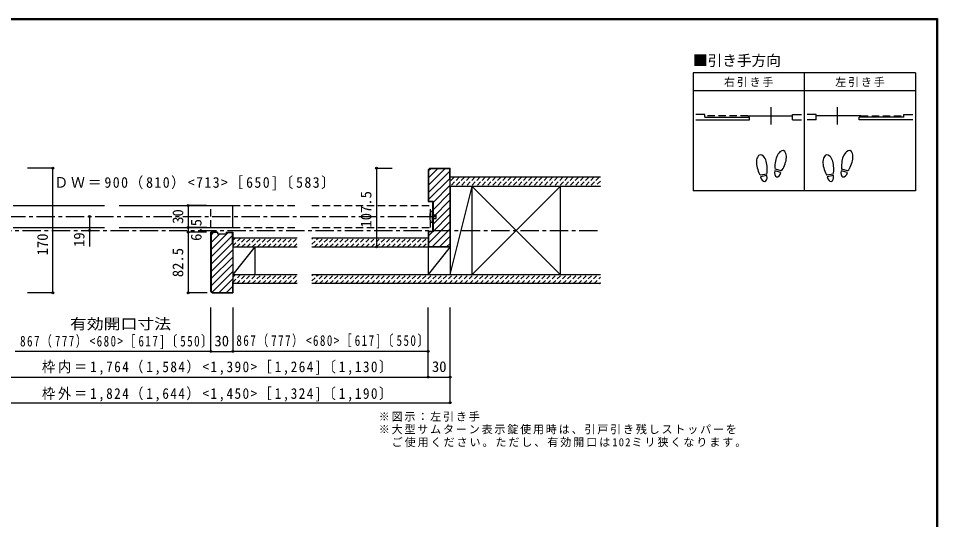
# Model space of a CAD drawing. Units: millimetres, scale not verified. Extents: x -973 to 977, y -718 to 696.
# Drawn here: x -279 to 977, y 12 to 696 of the extents above; entities that cross this region are included whole.
import ezdxf
from ezdxf.enums import TextEntityAlignment as Align

# ---------------------------------------------------------------- set-up
doc = ezdxf.new("R2010")
doc.units = ezdxf.units.MM
doc.header["$LTSCALE"] = 5
doc.header["$PDMODE"] = 32
doc.header["$PDSIZE"] = 2.5
for name, pattern in [('CHAIN1', [8, 5, -1, 1, -1]), ('DASHED1', [1.8, 1.2, -0.6]), ('DASHED2', [3, 2, -1])]:
    doc.linetypes.add(name, pattern=pattern)
for name, color, linetype in [('0-1_通り芯', 4, 'CHAIN1'), ('0-2_柱', 3, 'Continuous'), ('0-3_仕上げ', 2, 'Continuous'), ('0-4_枠', 3, 'Continuous'), ('0-6_扉', 2, 'Continuous'), ('0-7_金物', 7, 'Continuous'), ('0-8_戸当り', 3, 'Continuous'), ('0-A_文字', 3, 'Continuous'), ('0-B_寸法', 7, 'Continuous'), ('0-C_ハッチ', 4, 'DASHED1'), ('F-1_枠', 6, 'Continuous')]:
    doc.layers.add(name, color=color, linetype=linetype)
doc.styles.add('ＭＳ ゴシック', font='')
doc.styles.get('ＭＳ ゴシック').set_extended_font_data('MS Gothic')

msp = doc.modelspace()

# ---------------------------------------------------------------- linework, layer by layer
at = {"layer": '0-1_通り芯'}
for p, q in [((-293.892, 425.5), (292.108, 425.5)), ((-512.892, 406.5), (516.198, 406.5))]:
    msp.add_line(p, q, dxfattribs=at)
at = {"layer": '0-2_柱'}
for p, q in [((311.108, 466.5), (311.108, 346.5)), ((341.108, 346.5), (341.108, 466.5)), ((461.108, 466.5), (461.108, 346.5)), ((44.108, 384), (44.108, 346.5)), ((281.108, 384), (281.108, 346.5))]:
    msp.add_line(p, q, dxfattribs=at)
at = {"layer": '0-2_柱', "color": 7}
for p, q in [((311.108, 346.5), (341.108, 466.5)), ((341.108, 346.5), (461.108, 466.5)), ((461.108, 346.5), (341.108, 466.5)), ((44.108, 384), (14.108, 346.5)), ((311.108, 384), (281.108, 346.5))]:
    msp.add_line(p, q, dxfattribs=at)
at = {"layer": '0-3_仕上げ'}
for p, q in [((516.198, 479), (311.108, 479)), ((516.198, 466.5), (311.108, 466.5)), ((14.108, 396.5), (102.225, 396.5)), ((122.225, 396.5), (281.108, 396.5)), ((281.108, 396.5), (281.108, 384)), ((14.108, 384), (102.225, 384)), ((122.225, 384), (281.108, 384)), ((14.108, 346.5), (102.225, 346.5)), ((122.225, 346.5), (516.198, 346.5)), ((102.225, 334), (14.108, 334)), ((516.198, 334), (122.225, 334))]:
    msp.add_line(p, q, dxfattribs=at)
at = {"layer": '0-4_枠'}
for p, q in [((283.23, 491.5), (281.108, 489.379)), ((283.437, 491), (281.608, 489.171)), ((283.23, 491.5), (311.108, 491.5)), ((283.437, 491), (310.608, 491)), ((310.608, 476.5), (310.608, 491)), ((311.108, 384), (311.108, 491.5)), ((281.108, 489.379), (281.108, 446)), ((281.608, 489.171), (281.608, 446.5)), ((310.608, 476.5), (311.108, 476.5)), ((281.108, 446), (287.108, 446)), ((281.608, 446.5), (287.608, 446.5)), ((287.108, 446), (287.108, 405)), ((287.608, 446.5), (287.608, 404.5)), ((-6.892, 404), (-15.892, 404)), ((-15.392, 403.5), (-15.392, 323.828)), ((-6.892, 403.5), (-15.392, 403.5)), ((-6.892, 404), (-6.892, 402)), ((-6.892, 402), (5.108, 402)), ((5.108, 404), (5.108, 402)), ((5.108, 404), (14.108, 404)), ((5.108, 403.5), (13.608, 403.5)), ((13.608, 389), (13.608, 403.5)), ((14.108, 404), (14.108, 321.5)), ((287.108, 405), (281.108, 405)), ((281.108, 405), (281.108, 384)), ((287.608, 404.5), (281.608, 404.5)), ((281.608, 404.5), (281.608, 384.5)), ((311.108, 399), (310.608, 399)), ((310.608, 399), (310.608, 384.5)), ((13.608, 389), (14.108, 389)), ((281.108, 384), (311.108, 384)), ((281.608, 384.5), (310.608, 384.5)), ((13.608, 336.5), (13.608, 322)), ((13.608, 336.5), (14.108, 336.5)), ((-13.563, 322), (-15.392, 323.828)), ((-13.77, 321.5), (14.108, 321.5)), ((-13.563, 322), (13.608, 322))]:
    msp.add_line(p, q, dxfattribs=at)
msp.add_lwpolyline([(-13.77, 321.5), (-15.892, 323.621), (-15.892, 404)], dxfattribs=at)
at = {"layer": '0-6_扉', "color": 6}
for p, q in [((-285.892, 440.5), (-160.892, 440.5)), ((-140.892, 440.5), (14.108, 440.5)), ((14.108, 410.5), (14.108, 440.5)), ((-285.892, 410.5), (-160.892, 410.5)), ((-140.892, 410.5), (14.108, 410.5))]:
    msp.add_line(p, q, dxfattribs=at)
at = {"layer": '0-6_扉', "linetype": 'DASHED2'}
for p, q in [((-15.892, 410.5), (-15.892, 440.5)), ((-15.892, 440.5), (102.225, 440.5)), ((122.225, 440.5), (284.108, 440.5)), ((284.108, 410.5), (284.108, 440.5)), ((-15.892, 410.5), (102.225, 410.5)), ((122.225, 410.5), (284.108, 410.5))]:
    msp.add_line(p, q, dxfattribs=at)
at = {"layer": '0-7_金物'}
for p, q in [((284.108, 433), (287.108, 433)), ((287.108, 428), (292.108, 428))]:
    msp.add_line(p, q, dxfattribs=at)
for points in [[(284.108, 418), (287.108, 418), (287.108, 433)], [(287.108, 423), (292.108, 423), (292.108, 428)]]:
    msp.add_lwpolyline(points, dxfattribs=at)
msp.add_arc((314.559, 425.5), 31.361, 166.16368, 193.83629, dxfattribs=at)
at = {"layer": '0-8_戸当り'}
for p, q in [((749.239, 550.854), (749.239, 574.854)), ((840.039, 550.854), (840.039, 574.854)), ((763.275, 487.735), (754.795, 490.007)), ((854.075, 487.735), (845.595, 490.007)), ((743.264, 483.378), (734.618, 481.853)), ((743.629, 481.31), (734.983, 479.785)), ((762.732, 485.706), (754.251, 487.978)), ((834.064, 483.378), (825.418, 481.853)), ((834.429, 481.31), (825.783, 479.785)), ((853.532, 485.706), (845.051, 487.978))]:
    msp.add_line(p, q, dxfattribs=at)
at = {"layer": '0-8_戸当り', "color": 2}
for p, q in [((658.639, 564.654), (646.639, 564.654)), ((658.639, 561.054), (658.639, 564.654)), ((658.639, 561.054), (719.839, 561.054)), ((717.439, 562.854), (778.639, 562.854)), ((778.639, 564.654), (790.639, 564.654)), ((778.639, 557.454), (778.639, 564.654)), ((778.639, 557.454), (790.639, 557.454)), ((810.639, 564.654), (798.639, 564.654)), ((810.639, 557.454), (798.639, 557.454)), ((810.639, 557.454), (810.639, 564.654)), ((871.839, 562.854), (810.639, 562.854)), ((930.639, 561.054), (869.439, 561.054)), ((930.639, 564.654), (942.639, 564.654)), ((930.639, 561.054), (930.639, 564.654))]:
    msp.add_line(p, q, dxfattribs=at)
at = {"layer": '0-8_戸当り', "color": 2, "linetype": 'DASHED2'}
for p, q in [((717.439, 562.854), (658.639, 562.854)), ((871.839, 562.854), (930.639, 562.854))]:
    msp.add_line(p, q, dxfattribs=at)
at = {"layer": '0-8_戸当り', "color": 2}
for points in [[(646.639, 557.454), (719.839, 557.454), (719.839, 561.054)], [(942.639, 557.454), (869.439, 557.454), (869.439, 561.054)]]:
    msp.add_lwpolyline(points, dxfattribs=at)
at = {"layer": '0-8_戸当り'}
for centre, major_axis, ratio, start_param, end_param in [((762.52, 501.878), (3.644, 13.601), 0.5, 4.34059143, 8.22577918), ((853.32, 501.878), (3.644, 13.601), 0.5, 4.34059143, 8.22577918), ((736.603, 495.877), (-2.445, 13.867), 0.5, 4.34059143, 8.22577918), ((827.403, 495.877), (-2.445, 13.867), 0.5, 4.34059143, 8.22577918), ((736.673, 495.481), (-2.963, 16.802), 0.4, 1.85063327, 2.44287679), ((736.673, 495.481), (-2.963, 16.802), 0.4, 3.84030852, 4.43255203), ((762.416, 501.489), (4.416, 16.48), 0.4, 1.85063327, 2.44287679), ((762.416, 501.489), (4.416, 16.48), 0.4, 3.84030852, 4.43255203), ((827.473, 495.481), (-2.963, 16.802), 0.4, 1.85063327, 2.44287679), ((827.473, 495.481), (-2.963, 16.802), 0.4, 3.84030852, 4.43255203), ((853.216, 501.489), (4.416, 16.48), 0.4, 1.85063327, 2.44287679), ((853.216, 501.489), (4.416, 16.48), 0.4, 3.84030852, 4.43255203), ((739.306, 480.548), (-1.27, 7.205), 0.6, 1.57079633, 4.71238898), ((758.492, 486.842), (1.894, 7.067), 0.6, 1.57079633, 4.71238898), ((830.106, 480.548), (-1.27, 7.205), 0.6, 1.57079633, 4.71238898), ((849.292, 486.842), (1.894, 7.067), 0.6, 1.57079633, 4.71238898)]:
    msp.add_ellipse(centre, major_axis=major_axis, ratio=ratio, start_param=start_param, end_param=end_param, dxfattribs=at)
at = {"layer": '0-A_文字'}
for p, q in [((642.639, 621.667), (642.639, 460.667)), ((946.639, 621.667), (642.639, 621.667)), ((794.639, 621.667), (794.639, 460.667)), ((946.639, 621.667), (946.639, 460.667)), ((642.639, 597.667), (946.639, 597.667)), ((946.639, 460.667), (642.639, 460.667))]:
    msp.add_line(p, q, dxfattribs=at)
at = {"layer": '0-B_寸法', "color": 4}
for p, q in [((-231.47, 491.5), (-265.992, 491.5)), ((-231.47, 321.5), (-231.47, 492)), ((210.343, 491.5), (210.343, 384)), ((210.343, 491.5), (231.821, 491.5)), ((-21.55, 440.5), (-46.596, 440.5)), ((-46.596, 440.5), (-46.596, 410.5)), ((-181.47, 425.5), (-181.47, 384.5)), ((-46.596, 410.5), (-46.596, 404)), ((-21.55, 410.5), (-46.596, 410.5)), ((-46.596, 404), (-46.596, 321.5)), ((-21.55, 404), (-46.596, 404)), ((210.343, 384), (231.821, 384)), ((-231.47, 321.5), (-265.992, 321.5)), ((-20.955, 321.5), (-46.596, 321.5)), ((-15.892, 241.5), (-15.892, 301.5)), ((14.108, 301.5), (14.108, 241.5)), ((281.108, 206.5), (281.108, 301.5)), ((311.108, 171.5), (311.108, 301.5)), ((-15.892, 241.5), (-282.892, 241.5)), ((-15.892, 241.5), (14.108, 241.5)), ((281.108, 241.5), (14.108, 241.5)), ((-312.892, 206.5), (311.108, 206.5)), ((-312.892, 171.5), (311.108, 171.5))]:
    msp.add_line(p, q, dxfattribs=at)
at = {"layer": '0-B_寸法'}
for p in [(-231.47, 491.5), (210.343, 491.5), (-46.596, 440.5), (-181.47, 425.5), (-181.47, 406.5), (-46.596, 410.5), (-46.596, 404), (210.343, 384), (-231.47, 321.5), (-46.596, 321.5), (-15.892, 241.5), (14.108, 241.5), (281.108, 241.5), (281.108, 206.5), (311.108, 206.5), (311.108, 171.5)]:
    msp.add_point(p, dxfattribs=at)
at = {"layer": '0-C_ハッチ', "linetype": 'Continuous'}
for p, q in [((281.608, 468.324), (304.284, 491)), ((281.608, 478.223), (294.385, 491)), ((281.608, 488.123), (284.485, 491)), ((281.608, 458.424), (310.608, 487.424)), ((281.608, 448.525), (310.608, 477.525)), ((287.608, 444.625), (311.108, 468.125)), ((287.608, 434.726), (311.108, 458.226)), ((287.608, 424.826), (311.108, 448.326)), ((287.608, 414.927), (311.108, 438.427)), ((287.608, 405.027), (311.108, 428.527)), ((281.608, 389.128), (311.108, 418.628)), ((-15.392, 380.319), (7.79, 403.5)), ((-15.392, 400.118), (-12.009, 403.5)), ((-15.392, 390.218), (-3.61, 402)), ((281.608, 399.027), (287.081, 404.5)), ((286.88, 384.5), (311.108, 408.728)), ((-15.392, 370.419), (13.608, 399.419)), ((-15.392, 360.52), (13.608, 389.52)), ((296.779, 384.5), (310.608, 398.329)), ((-15.392, 350.62), (14.108, 380.12)), ((306.679, 384.5), (310.608, 388.429)), ((-15.392, 340.721), (14.108, 370.221)), ((-15.392, 330.821), (14.108, 360.321)), ((-13.938, 322.375), (14.108, 350.422)), ((-4.414, 322), (14.108, 340.522)), ((5.486, 322), (13.608, 330.123))]:
    msp.add_line(p, q, dxfattribs=at)
at = {"layer": '0-C_ハッチ'}
for p, q in [((316.356, 479), (311.108, 473.752)), ((323.427, 479), (311.108, 466.681)), ((330.498, 479), (317.998, 466.5)), ((337.569, 479), (325.069, 466.5)), ((344.64, 479), (332.14, 466.5)), ((351.711, 479), (339.211, 466.5)), ((358.783, 479), (346.283, 466.5)), ((365.854, 479), (353.354, 466.5)), ((372.925, 479), (360.425, 466.5)), ((379.996, 479), (367.496, 466.5)), ((387.067, 479), (374.567, 466.5)), ((394.138, 479), (381.638, 466.5)), ((401.209, 479), (388.709, 466.5)), ((408.28, 479), (395.78, 466.5)), ((415.351, 479), (402.851, 466.5)), ((422.422, 479), (409.922, 466.5)), ((429.493, 479), (416.993, 466.5)), ((436.564, 479), (424.064, 466.5)), ((443.635, 479), (431.135, 466.5)), ((450.706, 479), (438.206, 466.5)), ((457.777, 479), (445.277, 466.5)), ((464.849, 479), (452.349, 466.5)), ((471.92, 479), (459.42, 466.5)), ((478.991, 479), (466.491, 466.5)), ((486.062, 479), (473.562, 466.5)), ((493.133, 479), (480.633, 466.5)), ((500.204, 479), (487.704, 466.5)), ((507.275, 479), (494.775, 466.5)), ((514.346, 479), (501.846, 466.5)), ((516.198, 473.781), (508.917, 466.5)), ((516.198, 466.71), (515.988, 466.5)), ((14.108, 385.564), (25.044, 396.5)), ((14.108, 392.635), (17.973, 396.5)), ((19.615, 384), (32.115, 396.5)), ((26.686, 384), (39.186, 396.5)), ((33.757, 384), (46.257, 396.5)), ((40.828, 384), (53.328, 396.5)), ((47.899, 384), (60.399, 396.5)), ((54.97, 384), (67.47, 396.5)), ((62.041, 384), (74.541, 396.5)), ((69.113, 384), (81.613, 396.5)), ((76.184, 384), (88.684, 396.5)), ((83.255, 384), (95.755, 396.5)), ((90.326, 384), (102.225, 395.9)), ((122.225, 387.615), (131.11, 396.5)), ((122.225, 394.686), (124.039, 396.5)), ((125.681, 384), (138.181, 396.5)), ((132.752, 384), (145.252, 396.5)), ((139.823, 384), (152.323, 396.5)), ((146.894, 384), (159.394, 396.5)), ((153.965, 384), (166.465, 396.5)), ((161.036, 384), (173.536, 396.5)), ((168.107, 384), (180.608, 396.5)), ((175.179, 384), (187.679, 396.5)), ((182.25, 384), (194.75, 396.5)), ((189.321, 384), (201.821, 396.5)), ((196.392, 384), (208.892, 396.5)), ((203.463, 384), (215.963, 396.5)), ((210.534, 384), (223.034, 396.5)), ((217.605, 384), (230.105, 396.5)), ((224.676, 384), (237.176, 396.5)), ((231.747, 384), (244.247, 396.5)), ((238.818, 384), (251.318, 396.5)), ((245.889, 384), (258.389, 396.5)), ((252.96, 384), (265.46, 396.5)), ((260.031, 384), (272.531, 396.5)), ((267.102, 384), (279.602, 396.5)), ((274.173, 384), (281.108, 390.935)), ((97.397, 384), (102.225, 388.829)), ((14.108, 335.638), (24.97, 346.5)), ((14.108, 342.709), (17.899, 346.5)), ((19.542, 334), (32.042, 346.5)), ((26.613, 334), (39.113, 346.5)), ((33.684, 334), (46.184, 346.5)), ((40.755, 334), (53.255, 346.5)), ((47.826, 334), (60.326, 346.5)), ((54.897, 334), (67.397, 346.5)), ((61.968, 334), (74.468, 346.5)), ((69.039, 334), (81.539, 346.5)), ((76.11, 334), (88.61, 346.5)), ((83.181, 334), (95.681, 346.5)), ((90.252, 334), (102.225, 345.973)), ((122.225, 337.689), (131.036, 346.5)), ((122.225, 344.76), (123.965, 346.5)), ((125.608, 334), (138.108, 346.5)), ((132.679, 334), (145.179, 346.5)), ((139.75, 334), (152.25, 346.5)), ((146.821, 334), (159.321, 346.5)), ((153.892, 334), (166.392, 346.5)), ((160.963, 334), (173.463, 346.5)), ((168.034, 334), (180.534, 346.5)), ((175.105, 334), (187.605, 346.5)), ((182.176, 334), (194.676, 346.5)), ((189.247, 334), (201.747, 346.5)), ((196.318, 334), (208.818, 346.5)), ((203.389, 334), (215.889, 346.5)), ((210.46, 334), (222.96, 346.5)), ((217.531, 334), (230.031, 346.5)), ((224.602, 334), (237.103, 346.5)), ((231.674, 334), (244.174, 346.5)), ((238.745, 334), (251.245, 346.5)), ((245.816, 334), (258.316, 346.5)), ((252.887, 334), (265.387, 346.5)), ((259.958, 334), (272.458, 346.5)), ((267.029, 334), (279.529, 346.5)), ((274.1, 334), (286.6, 346.5)), ((281.171, 334), (293.671, 346.5)), ((288.242, 334), (300.742, 346.5)), ((295.313, 334), (307.813, 346.5)), ((302.384, 334), (314.884, 346.5)), ((309.455, 334), (321.955, 346.5)), ((316.526, 334), (329.026, 346.5)), ((323.597, 334), (336.097, 346.5)), ((330.668, 334), (343.169, 346.5)), ((337.74, 334), (350.24, 346.5)), ((344.811, 334), (357.311, 346.5)), ((351.882, 334), (364.382, 346.5)), ((358.953, 334), (371.453, 346.5)), ((366.024, 334), (378.524, 346.5)), ((373.095, 334), (385.595, 346.5)), ((380.166, 334), (392.666, 346.5)), ((387.237, 334), (399.737, 346.5)), ((394.308, 334), (406.808, 346.5)), ((401.379, 334), (413.879, 346.5)), ((408.45, 334), (420.95, 346.5)), ((415.521, 334), (428.021, 346.5)), ((422.592, 334), (435.092, 346.5)), ((429.663, 334), (442.163, 346.5)), ((436.735, 334), (449.235, 346.5)), ((443.806, 334), (456.306, 346.5)), ((450.877, 334), (463.377, 346.5)), ((457.948, 334), (470.448, 346.5)), ((465.019, 334), (477.519, 346.5)), ((472.09, 334), (484.59, 346.5)), ((479.161, 334), (491.661, 346.5)), ((486.232, 334), (498.732, 346.5)), ((493.303, 334), (505.803, 346.5)), ((500.374, 334), (512.874, 346.5)), ((507.445, 334), (516.198, 342.753)), ((97.323, 334), (102.225, 338.902)), ((514.516, 334), (516.198, 335.682))]:
    msp.add_line(p, q, dxfattribs=at)
at = {"layer": 'F-1_枠'}
for p, q in [((-973.347, 695.833), (976.653, 695.833)), ((-973.347, 695), (976.653, 695)), ((-973.347, 694.167), (976.653, 694.167)), ((974.986, 695.833), (974.986, -700.833)), ((975.82, 695.833), (975.82, -700.833)), ((976.653, 695.833), (976.653, -700.833))]:
    msp.add_line(p, q, dxfattribs=at)

# ---------------------------------------------------------------- texts
at = {"layer": '0-A_文字', "color": 7, "style": 'ＭＳ ゴシック'}
msp.add_text('■引き手方向', height=14.66, dxfattribs=at).set_placement((642.639, 626.667), align=Align.BOTTOM_LEFT)
at = {"layer": '0-A_文字', "color": 7, "char_height": 11, "attachment_point": 7, "style": 'ＭＳ ゴシック'}
for s, insert in [('\\T1.17;右引き手', (684.889, 602.167)), ('\\T1.17;左引き手', (836.889, 602.167)), ('\\T1.17;※図示：左引き手', (213.516, 145.769)), ('\\T1.17;※大型サムターン表示錠使用時は、引戸引き残しストッパーを', (213.516, 128.269)), ('\\T1.18;\u3000ご使用ください。ただし、有効開口は102ミリ狭くなります。', (213.516, 110.769))]:
    msp.add_mtext(s, dxfattribs=dict(at, insert=insert))
at = {"layer": '0-B_寸法', "style": 'ＭＳ ゴシック'}
for s, p in [('107.5', (207.843, 410.375)), ('30', (-49.096, 415.5)), ('6.5', (-24.096, 392.25)), ('19', (-183.97, 384)), ('170', (-233.97, 372.455)), ('82.5', (-49.096, 342.75))]:
    msp.add_text(s, height=14.66, rotation=90, dxfattribs=at).set_placement(p, align=Align.BOTTOM_LEFT)
at = {"layer": '0-B_寸法', "style": 'ＭＳ ゴシック', "width": 1.15}
msp.add_text('有効開口寸法', height=14.66, dxfattribs=at).set_placement((-208.142, 267.31), align=Align.BOTTOM_LEFT)
at = {"layer": '0-B_寸法', "style": 'ＭＳ ゴシック'}
for p in [(-10.892, 244), (286.108, 209)]:
    msp.add_text('30', height=14.66, dxfattribs=at).set_placement(p, align=Align.BOTTOM_LEFT)
at = {"layer": '0-B_寸法', "char_height": 14.66, "attachment_point": 7, "style": 'ＭＳ ゴシック'}
for s, insert in [('\\T1.2;\\W0.95;ＤＷ＝900（810）<713>［650]〔583〕', (-229.514, 461.333)), ('\\T1.27;\\W0.75;867（777）<680>［617]〔550〕', (-276.267, 244.81)), ('\\T1.27;\\W0.75;867（777）<680>［617]〔550〕', (19.08, 245.589)), ('\\T1.22;\\W0.9;枠内＝1,764（1,584）<1,390>［1,264]〔1,130〕', (-246.493, 209.411)), ('\\T1.22;\\W0.9;枠外＝1,824（1,644）<1,450>［1,324]〔1,190〕', (-246.493, 172.958))]:
    msp.add_mtext(s, dxfattribs=dict(at, insert=insert))

doc.saveas('drawing.dxf')
